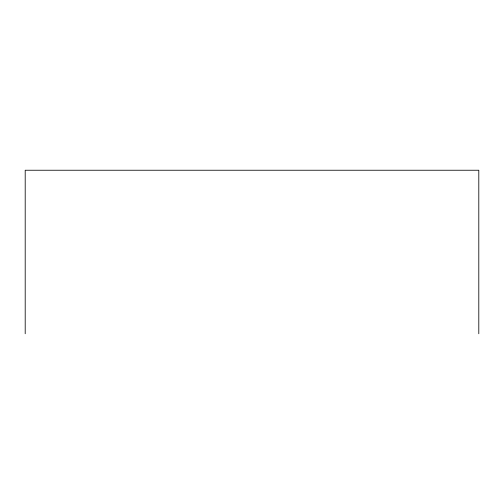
<?xml version="1.0" encoding="UTF-8"?>
<svg xmlns="http://www.w3.org/2000/svg" width="504" height="504" viewBox="0 0 504 504"><rect width="100%" height="100%" fill="white"/><g stroke="black" fill="none" stroke-linecap="round" stroke-linejoin="round"><path stroke-width="0.76" d="M478.8 333.761L478.8 170.239L25.2 170.239L25.2 333.761"/></g></svg>
